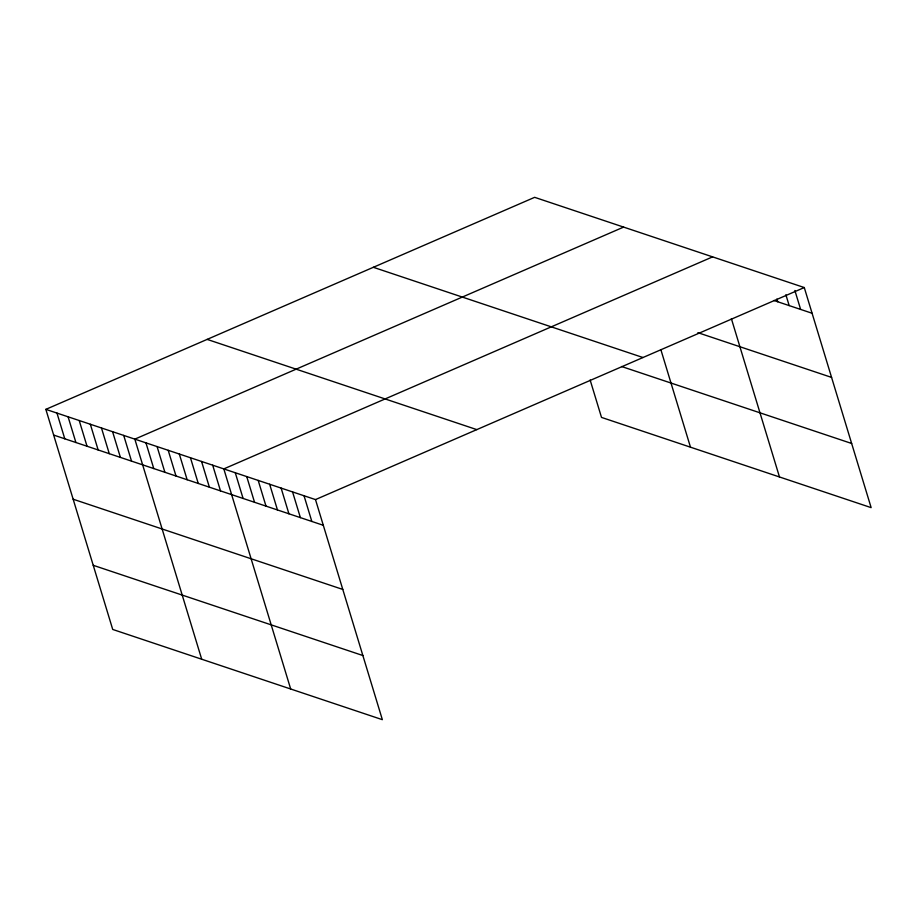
<?xml version="1.0" encoding="UTF-8"?>
<svg xmlns="http://www.w3.org/2000/svg" width="917" height="917" viewBox="0 0 917 917"><rect width="100%" height="100%" fill="white"/><g stroke="black" fill="none" stroke-linecap="round" stroke-linejoin="round"><path stroke-width="1.38" d="M45.85 409.36L315.494 499.593L382.355 719.673L112.722 629.452L45.85 409.36L534.645 197.327L804.278 287.548L871.15 507.64L601.506 417.407L590.135 379.993M623.617 227.095L134.833 439.14L201.694 659.22M712.601 256.875L223.817 468.908L290.678 688.999M315.494 499.593L804.278 287.548M773.891 300.478L812.095 313.259M697.883 332.665L831.581 377.403M373.334 267.294L642.977 357.527M621.566 366.502L851.664 443.484M207.15 339.393L476.794 429.615M53.656 435.071L323.3 525.292M73.154 499.215L342.786 589.436M93.225 565.308L362.868 655.529M794.879 290.483L800.633 309.419M785.88 294.758L789.17 305.59M776.894 299.045L777.708 301.75M731.376 318.657L779.473 476.955M660.962 349.996L690.49 447.187M304.031 495.753L311.837 521.464M292.569 491.925L300.386 517.624M281.118 488.085L288.924 513.795M269.655 484.256L277.461 509.955M258.193 480.416L265.999 506.127M246.73 476.576L254.548 502.287M235.279 472.748L243.085 498.447M212.687 465.194L220.504 490.893M201.568 461.469L209.374 487.179M190.449 457.743L198.255 483.454M179.319 454.03L187.137 479.729M168.201 450.304L176.007 476.015M157.082 446.579L164.888 472.289M145.952 442.865L153.769 468.564M123.715 435.415L131.521 461.125M112.585 431.701L120.402 457.4M101.466 427.975L109.272 453.674M90.336 424.25L98.153 449.96M79.217 420.536L87.023 446.235M68.099 416.811L75.905 442.51M56.969 413.086L64.786 438.796"/></g></svg>
